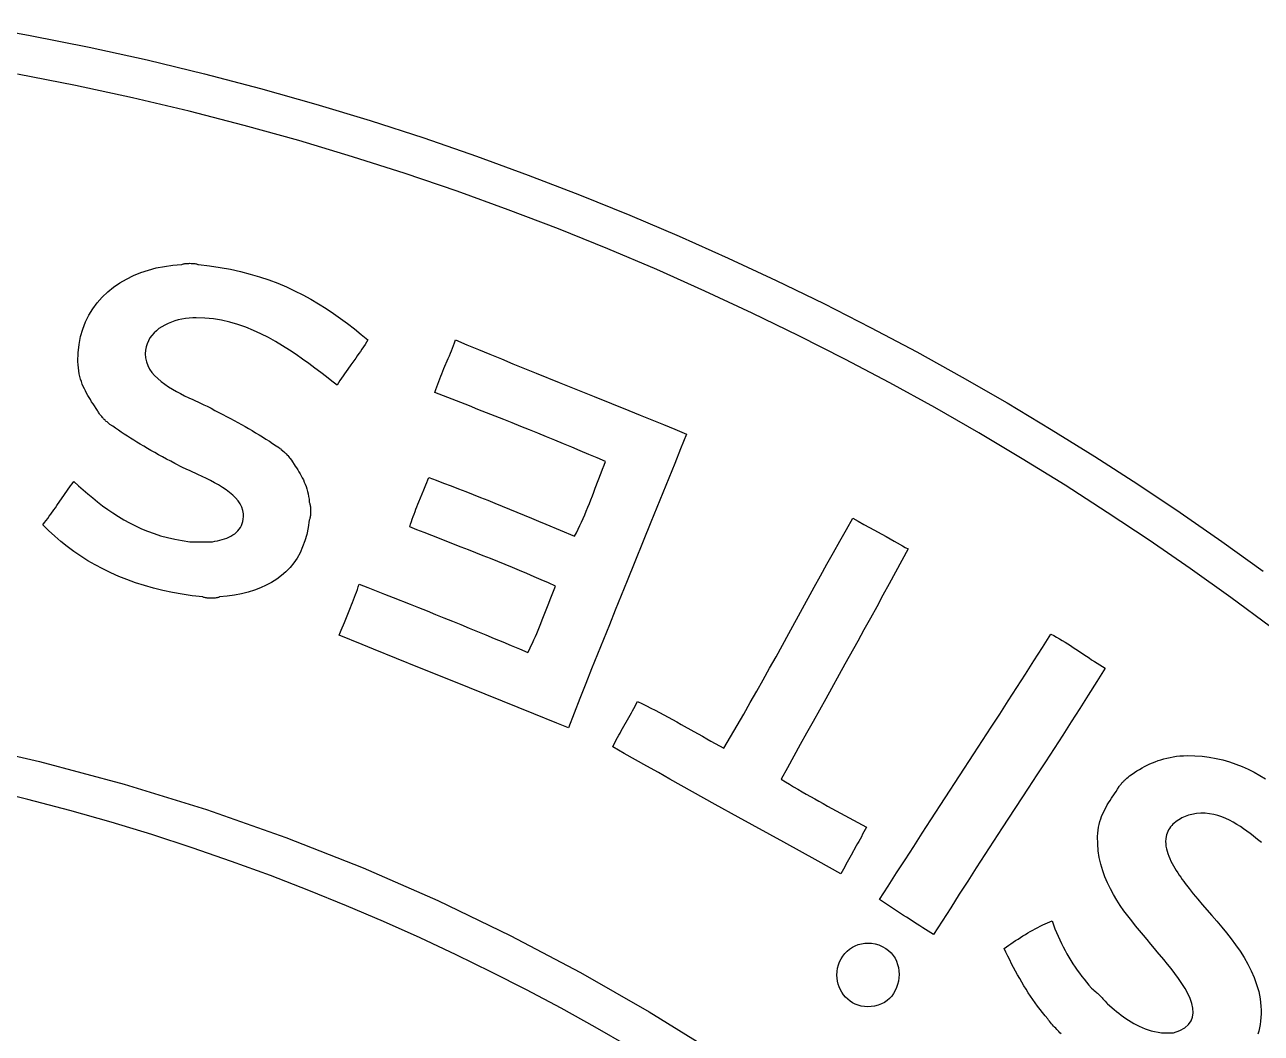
# Model space of a CAD drawing. Header units: metres. Extents: x -185 to 1201, y -340 to 309.
# Drawn here: x 886.82 to 897.29, y 84.13 to 92.67 of the extents above; entities that cross this region are included whole.
import ezdxf

# ---------------------------------------------------------------- set-up
doc = ezdxf.new("R2010")
doc.units = ezdxf.units.M

msp = doc.modelspace()

# ---------------------------------------------------------------- linework, layer by layer
for p, q in [((886.359, 92.6723), (886.867, 92.5816)), ((886.867, 92.5816), (887.366, 92.482)), ((887.366, 92.482), (887.858, 92.3738)), ((887.858, 92.3738), (888.341, 92.2573)), ((887.25, 92.1581), (886.758, 92.2544)), ((888.341, 92.2573), (888.817, 92.1327)), ((887.734, 92.0533), (887.25, 92.1581)), ((888.817, 92.1327), (889.284, 92.0004)), ((888.211, 91.9404), (887.734, 92.0533)), ((888.679, 91.8196), (888.211, 91.9404)), ((889.284, 92.0004), (889.745, 91.8606)), ((889.14, 91.6912), (888.679, 91.8196)), ((889.745, 91.8606), (890.198, 91.7137)), ((889.594, 91.5554), (889.14, 91.6912)), ((890.198, 91.7137), (890.644, 91.5599)), ((890.04, 91.4124), (889.594, 91.5554)), ((890.644, 91.5599), (891.083, 91.3994)), ((890.48, 91.2625), (890.04, 91.4124)), ((891.083, 91.3994), (891.515, 91.2327)), ((890.912, 91.106), (890.48, 91.2625)), ((891.515, 91.2327), (891.941, 91.0599)), ((891.338, 90.9431), (890.912, 91.106)), ((891.941, 91.0599), (892.361, 90.8814)), ((891.757, 90.7739), (891.338, 90.9431)), ((892.361, 90.8814), (892.774, 90.6974)), ((892.17, 90.5989), (891.757, 90.7739)), ((888.074, 90.6362), (888.147, 90.6417)), ((888.147, 90.6417), (888.151, 90.6438)), ((888.151, 90.6438), (888.157, 90.6456)), ((888.157, 90.6456), (888.163, 90.6472)), ((888.163, 90.6472), (888.17, 90.6486)), ((888.17, 90.6486), (888.177, 90.6498)), ((888.177, 90.6498), (888.185, 90.6508)), ((888.185, 90.6508), (888.193, 90.6515)), ((888.193, 90.6515), (888.202, 90.652)), ((888.202, 90.652), (888.21, 90.6524)), ((888.21, 90.6524), (888.219, 90.6525)), ((888.219, 90.6525), (888.228, 90.6524)), ((888.228, 90.6524), (888.237, 90.652)), ((888.237, 90.652), (888.245, 90.6515)), ((888.245, 90.6515), (888.253, 90.6508)), ((888.253, 90.6508), (888.261, 90.6498)), ((888.261, 90.6498), (888.269, 90.6486)), ((888.269, 90.6486), (888.275, 90.6472)), ((888.275, 90.6472), (888.281, 90.6456)), ((888.281, 90.6456), (888.287, 90.6438)), ((888.287, 90.6438), (888.291, 90.6417)), ((888.291, 90.6417), (888.385, 90.6314)), ((892.774, 90.6974), (893.182, 90.5075)), ((887.682, 90.5196), (887.741, 90.5487)), ((887.741, 90.5487), (887.803, 90.574)), ((887.803, 90.574), (887.868, 90.5955)), ((887.868, 90.5955), (887.934, 90.613)), ((887.934, 90.613), (888.003, 90.6266)), ((888.003, 90.6266), (888.074, 90.6362)), ((888.385, 90.6314), (888.475, 90.6182)), ((888.475, 90.6182), (888.562, 90.6021)), ((888.562, 90.6021), (888.647, 90.5833)), ((888.647, 90.5833), (888.73, 90.5619)), ((888.73, 90.5619), (888.809, 90.538)), ((888.809, 90.538), (888.887, 90.5118)), ((892.577, 90.4182), (892.17, 90.5989)), ((887.523, 90.4102), (887.572, 90.4503)), ((887.572, 90.4503), (887.625, 90.4868)), ((887.625, 90.4868), (887.682, 90.5196)), ((888.887, 90.5118), (888.962, 90.4832)), ((888.962, 90.4832), (889.035, 90.4525)), ((889.035, 90.4525), (889.105, 90.4197)), ((893.182, 90.5075), (893.584, 90.3117)), ((887.435, 90.3193), (887.477, 90.3665)), ((887.477, 90.3665), (887.523, 90.4102)), ((889.105, 90.4197), (889.174, 90.385)), ((889.174, 90.385), (889.242, 90.3485)), ((889.242, 90.3485), (889.307, 90.3102)), ((892.977, 90.2319), (892.577, 90.4182)), ((887.364, 90.2146), (887.397, 90.2686)), ((887.397, 90.2686), (887.435, 90.3193)), ((889.307, 90.3102), (889.371, 90.2704)), ((889.371, 90.2704), (889.433, 90.229)), ((889.433, 90.229), (889.494, 90.1862)), ((893.372, 90.04), (892.977, 90.2319)), ((893.584, 90.3117), (893.98, 90.1101)), ((887.312, 90.0964), (887.336, 90.1571)), ((887.336, 90.1571), (887.364, 90.2146)), ((888.007, 90.1304), (887.981, 90.116)), ((888.034, 90.1433), (888.007, 90.1304)), ((888.062, 90.1547), (888.034, 90.1433)), ((888.091, 90.1645), (888.062, 90.1547)), ((888.12, 90.1729), (888.091, 90.1645)), ((888.15, 90.1796), (888.12, 90.1729)), ((888.181, 90.1849), (888.15, 90.1796)), ((888.212, 90.1887), (888.181, 90.1849)), ((888.243, 90.1909), (888.212, 90.1887)), ((888.273, 90.1917), (888.243, 90.1909)), ((888.345, 90.1895), (888.273, 90.1917)), ((888.417, 90.1824), (888.345, 90.1895)), ((888.487, 90.1707), (888.417, 90.1824)), ((888.556, 90.1547), (888.487, 90.1707)), ((888.624, 90.1348), (888.556, 90.1547)), ((888.691, 90.1115), (888.624, 90.1348)), ((889.494, 90.1862), (889.553, 90.1422)), ((889.553, 90.1422), (889.612, 90.097)), ((887.28, 89.9652), (887.293, 90.0324)), ((887.293, 90.0324), (887.312, 90.0964)), ((887.88, 90.0206), (887.867, 89.9968)), ((887.896, 90.0427), (887.88, 90.0206)), ((887.915, 90.0634), (887.896, 90.0427)), ((887.935, 90.0824), (887.915, 90.0634)), ((887.957, 90.1), (887.935, 90.0824)), ((887.981, 90.116), (887.957, 90.1)), ((888.756, 90.085), (888.691, 90.1115)), ((888.82, 90.0557), (888.756, 90.085)), ((888.883, 90.024), (888.82, 90.0557)), ((888.944, 89.9903), (888.883, 90.024)), ((889.612, 90.097), (889.669, 90.0508)), ((889.669, 90.0508), (889.726, 90.0035)), ((893.761, 89.8425), (893.372, 90.04)), ((893.98, 90.1101), (894.371, 89.9028)), ((887.272, 89.8948), (887.28, 89.9652)), ((887.843, 89.9162), (887.841, 89.8861)), ((887.848, 89.9446), (887.843, 89.9162)), ((887.856, 89.9715), (887.848, 89.9446)), ((887.867, 89.9968), (887.856, 89.9715)), ((889.003, 89.9549), (888.944, 89.9903)), ((889.062, 89.9182), (889.003, 89.9549)), ((889.118, 89.8805), (889.062, 89.9182)), ((889.675, 89.9259), (889.662, 89.9069)), ((889.688, 89.9451), (889.675, 89.9259)), ((889.701, 89.9644), (889.688, 89.9451)), ((889.713, 89.9839), (889.701, 89.9644)), ((889.726, 90.0035), (889.713, 89.9839)), ((890.424, 89.8908), (890.433, 89.9128)), ((890.433, 89.9128), (890.441, 89.935)), ((890.441, 89.935), (890.45, 89.9575)), ((890.45, 89.9575), (890.458, 89.9804)), ((890.458, 89.9804), (890.466, 90.0035)), ((890.466, 90.0035), (890.563, 89.9631)), ((890.563, 89.9631), (890.661, 89.9228)), ((890.661, 89.9228), (890.758, 89.8827)), ((887.271, 89.8214), (887.272, 89.8948)), ((887.272, 89.7938), (887.271, 89.8214)), ((887.841, 89.8861), (887.843, 89.8514)), ((887.843, 89.8514), (887.85, 89.8183)), ((887.85, 89.8183), (887.862, 89.7869)), ((889.173, 89.8423), (889.118, 89.8805)), ((889.226, 89.8038), (889.173, 89.8423)), ((889.277, 89.7655), (889.226, 89.8038)), ((889.622, 89.8502), (889.582, 89.7939)), ((889.635, 89.869), (889.622, 89.8502)), ((889.649, 89.8879), (889.635, 89.869)), ((889.662, 89.9069), (889.649, 89.8879)), ((890.369, 89.7611), (890.406, 89.8473)), ((890.406, 89.8473), (890.415, 89.8689)), ((890.415, 89.8689), (890.424, 89.8908)), ((890.758, 89.8827), (890.856, 89.8426)), ((890.856, 89.8426), (890.953, 89.8027)), ((890.953, 89.8027), (891.051, 89.7629)), ((894.144, 89.6396), (893.761, 89.8425)), ((894.371, 89.9028), (894.756, 89.6898)), ((887.275, 89.7675), (887.272, 89.7938)), ((887.278, 89.7423), (887.275, 89.7675)), ((887.282, 89.7182), (887.278, 89.7423)), ((887.287, 89.695), (887.282, 89.7182)), ((887.862, 89.7869), (887.878, 89.7571)), ((887.878, 89.7571), (887.897, 89.7288)), ((887.897, 89.7288), (887.92, 89.702)), ((887.92, 89.702), (887.946, 89.6766)), ((889.327, 89.7278), (889.277, 89.7655)), ((889.374, 89.6909), (889.327, 89.7278)), ((889.515, 89.6992), (889.502, 89.6799)), ((889.528, 89.7183), (889.515, 89.6992)), ((889.541, 89.7373), (889.528, 89.7183)), ((889.555, 89.7562), (889.541, 89.7373)), ((889.582, 89.7939), (889.555, 89.7562)), ((890.342, 89.696), (890.351, 89.7178)), ((890.351, 89.7178), (890.36, 89.7395)), ((890.36, 89.7395), (890.369, 89.7611)), ((891.051, 89.7629), (891.149, 89.7232)), ((891.149, 89.7232), (891.345, 89.6439)), ((887.293, 89.6728), (887.287, 89.695)), ((887.3, 89.6513), (887.293, 89.6728)), ((887.308, 89.6306), (887.3, 89.6513)), ((887.316, 89.6105), (887.308, 89.6306)), ((887.325, 89.5909), (887.316, 89.6105)), ((887.946, 89.6766), (887.974, 89.6525)), ((887.974, 89.6525), (888.005, 89.6296)), ((888.005, 89.6296), (888.037, 89.608)), ((888.037, 89.608), (888.07, 89.5874)), ((889.42, 89.6552), (889.374, 89.6909)), ((889.464, 89.6212), (889.42, 89.6552)), ((889.476, 89.641), (889.464, 89.6212)), ((889.489, 89.6606), (889.476, 89.641)), ((889.502, 89.6799), (889.489, 89.6606)), ((890.301, 89.5831), (890.309, 89.6063)), ((890.309, 89.6063), (890.317, 89.6292)), ((890.317, 89.6292), (890.325, 89.6517)), ((890.325, 89.6517), (890.334, 89.674)), ((890.334, 89.674), (890.342, 89.696)), ((891.345, 89.6439), (891.639, 89.5252)), ((894.523, 89.4311), (894.144, 89.6396)), ((894.756, 89.6898), (895.135, 89.4713)), ((887.334, 89.5718), (887.325, 89.5909)), ((887.344, 89.5531), (887.334, 89.5718)), ((887.354, 89.5347), (887.344, 89.5531)), ((887.365, 89.5165), (887.354, 89.5347)), ((887.376, 89.4984), (887.365, 89.5165)), ((887.387, 89.4803), (887.376, 89.4984)), ((888.07, 89.5874), (888.104, 89.568)), ((888.104, 89.568), (888.139, 89.5495)), ((888.139, 89.5495), (888.174, 89.5319)), ((888.174, 89.5319), (888.209, 89.5152)), ((888.209, 89.5152), (888.243, 89.4993)), ((888.243, 89.4993), (888.307, 89.4695)), ((890.293, 89.5595), (890.301, 89.5831)), ((890.439, 89.5024), (890.293, 89.5595)), ((890.584, 89.4451), (890.439, 89.5024)), ((891.639, 89.5252), (891.933, 89.4064)), ((887.399, 89.4622), (887.387, 89.4803)), ((887.436, 89.4067), (887.399, 89.4622)), ((887.44, 89.3998), (887.436, 89.4067)), ((887.444, 89.393), (887.44, 89.3998)), ((887.448, 89.3863), (887.444, 89.393)), ((887.453, 89.3797), (887.448, 89.3863)), ((888.307, 89.4695), (888.337, 89.4556)), ((888.337, 89.4556), (888.364, 89.4421)), ((888.364, 89.4421), (888.398, 89.425)), ((888.398, 89.425), (888.431, 89.4079)), ((888.431, 89.4079), (888.464, 89.3909)), ((888.464, 89.3909), (888.497, 89.3739)), ((890.657, 89.4164), (890.584, 89.4451)), ((890.729, 89.3876), (890.657, 89.4164)), ((890.802, 89.3588), (890.729, 89.3876)), ((891.933, 89.4064), (892.031, 89.3668)), ((894.896, 89.2173), (894.523, 89.4311)), ((895.135, 89.4713), (895.509, 89.2472)), ((887.457, 89.3733), (887.453, 89.3797)), ((887.462, 89.3669), (887.457, 89.3733)), ((887.467, 89.3607), (887.462, 89.3669)), ((887.472, 89.3546), (887.467, 89.3607)), ((887.478, 89.3486), (887.472, 89.3546)), ((887.483, 89.3427), (887.478, 89.3486)), ((887.488, 89.3369), (887.483, 89.3427)), ((887.494, 89.3312), (887.488, 89.3369)), ((887.5, 89.3256), (887.494, 89.3312)), ((887.505, 89.3201), (887.5, 89.3256)), ((887.511, 89.3148), (887.505, 89.3201)), ((887.517, 89.3095), (887.511, 89.3148)), ((887.523, 89.3043), (887.517, 89.3095)), ((887.529, 89.2992), (887.523, 89.3043)), ((887.535, 89.2942), (887.529, 89.2992)), ((887.542, 89.2893), (887.535, 89.2942)), ((887.565, 89.273), (887.542, 89.2893)), ((888.497, 89.3739), (888.529, 89.3569)), ((888.529, 89.3569), (888.561, 89.3399)), ((888.561, 89.3399), (888.592, 89.3228)), ((888.592, 89.3228), (888.623, 89.3057)), ((888.623, 89.3057), (888.654, 89.2885)), ((888.654, 89.2885), (888.685, 89.2713)), ((890.875, 89.33), (890.802, 89.3588)), ((890.947, 89.301), (890.875, 89.33)), ((891.019, 89.2719), (890.947, 89.301)), ((892.031, 89.3668), (892.129, 89.327)), ((892.129, 89.327), (892.226, 89.2872)), ((892.226, 89.2872), (892.324, 89.2473)), ((887.588, 89.2566), (887.565, 89.273)), ((887.613, 89.2401), (887.588, 89.2566)), ((887.637, 89.2234), (887.613, 89.2401)), ((887.663, 89.2067), (887.637, 89.2234)), ((887.689, 89.1898), (887.663, 89.2067)), ((887.715, 89.1729), (887.689, 89.1898)), ((888.685, 89.2713), (888.715, 89.2539)), ((888.715, 89.2539), (888.745, 89.2364)), ((888.745, 89.2364), (888.774, 89.2187)), ((888.774, 89.2187), (888.804, 89.2009)), ((888.804, 89.2009), (888.833, 89.1828)), ((888.833, 89.1828), (888.862, 89.1646)), ((891.092, 89.2428), (891.019, 89.2719)), ((891.164, 89.2135), (891.092, 89.2428)), ((891.236, 89.1842), (891.164, 89.2135)), ((891.308, 89.1547), (891.236, 89.1842)), ((892.324, 89.2473), (892.421, 89.2073)), ((892.421, 89.2073), (892.372, 89.0829)), ((895.264, 88.9981), (894.896, 89.2173)), ((895.509, 89.2472), (895.878, 89.0178)), ((887.743, 89.1558), (887.715, 89.1729)), ((887.77, 89.1385), (887.743, 89.1558)), ((887.799, 89.1211), (887.77, 89.1385)), ((887.828, 89.1036), (887.799, 89.1211)), ((887.859, 89.086), (887.828, 89.1036)), ((887.889, 89.0682), (887.859, 89.086)), ((888.862, 89.1646), (888.891, 89.1461)), ((888.891, 89.1461), (888.919, 89.1274)), ((888.919, 89.1274), (888.948, 89.1084)), ((888.948, 89.1084), (888.976, 89.0892)), ((888.976, 89.0892), (888.981, 89.0852)), ((888.981, 89.0852), (888.987, 89.0811)), ((888.987, 89.0811), (888.992, 89.0771)), ((888.992, 89.0771), (889.002, 89.0688)), ((891.38, 89.1251), (891.308, 89.1547)), ((891.451, 89.0953), (891.38, 89.1251)), ((891.523, 89.0654), (891.451, 89.0953)), ((892.372, 89.0829), (892.322, 88.9587)), ((887.921, 89.0502), (887.889, 89.0682)), ((887.954, 89.0322), (887.921, 89.0502)), ((887.987, 89.0139), (887.954, 89.0322)), ((888.021, 88.9955), (887.987, 89.0139)), ((888.056, 88.977), (888.021, 88.9955)), ((888.092, 88.9583), (888.056, 88.977)), ((889.002, 89.0688), (889.006, 89.0646)), ((889.006, 89.0646), (889.016, 89.0561)), ((889.016, 89.0561), (889.02, 89.0518)), ((889.02, 89.0518), (889.025, 89.0474)), ((889.025, 89.0474), (889.034, 89.0385)), ((889.034, 89.0385), (889.043, 89.0294)), ((889.043, 89.0294), (889.047, 89.0248)), ((889.047, 89.0248), (889.055, 89.0154)), ((889.055, 89.0154), (889.063, 89.0059)), ((889.063, 89.0059), (889.067, 89.0011)), ((889.067, 89.0011), (889.078, 88.9849)), ((889.078, 88.9849), (889.11, 88.9368)), ((891.594, 89.0354), (891.523, 89.0654)), ((891.665, 89.0051), (891.594, 89.0354)), ((891.737, 88.9747), (891.665, 89.0051)), ((891.724, 88.9425), (891.737, 88.9747)), ((895.627, 88.7737), (895.264, 88.9981)), ((895.878, 89.0178), (896.242, 88.783)), ((888.157, 88.9251), (888.092, 88.9583)), ((888.188, 88.9106), (888.157, 88.9251)), ((888.22, 88.8956), (888.188, 88.9106)), ((888.287, 88.8644), (888.22, 88.8956)), ((888.322, 88.848), (888.287, 88.8644)), ((889.11, 88.9368), (889.121, 88.9207)), ((889.121, 88.9207), (889.131, 88.9045)), ((889.131, 88.9045), (889.141, 88.8881)), ((889.141, 88.8881), (889.151, 88.8714)), ((889.151, 88.8714), (889.161, 88.8544)), ((891.65, 88.7479), (891.699, 88.8777)), ((891.699, 88.8777), (891.711, 88.9102)), ((891.711, 88.9102), (891.724, 88.9425)), ((892.322, 88.9587), (892.272, 88.8344)), ((887.183, 88.7314), (887.209, 88.7682)), ((887.209, 88.7682), (887.222, 88.7864)), ((887.222, 88.7864), (887.235, 88.8047)), ((887.235, 88.8047), (887.275, 88.7695)), ((887.275, 88.7695), (887.315, 88.7346)), ((888.358, 88.8311), (888.322, 88.848)), ((888.393, 88.8134), (888.358, 88.8311)), ((888.428, 88.7951), (888.393, 88.8134)), ((888.461, 88.776), (888.428, 88.7951)), ((888.494, 88.756), (888.461, 88.776)), ((888.525, 88.7352), (888.494, 88.756)), ((889.161, 88.8544), (889.17, 88.8371)), ((889.17, 88.8371), (889.179, 88.8194)), ((889.179, 88.8194), (889.187, 88.8011)), ((889.187, 88.8011), (889.195, 88.7824)), ((889.195, 88.7824), (889.202, 88.763)), ((889.202, 88.763), (889.209, 88.743)), ((890.199, 88.7354), (890.216, 88.7766)), ((890.216, 88.7766), (890.224, 88.7974)), ((890.224, 88.7974), (890.232, 88.8183)), ((890.232, 88.8183), (890.24, 88.8393)), ((890.24, 88.8393), (890.303, 88.8158)), ((890.303, 88.8158), (890.366, 88.7921)), ((890.366, 88.7921), (890.429, 88.7682)), ((890.429, 88.7682), (890.491, 88.7442)), ((892.272, 88.8344), (892.221, 88.7103)), ((895.984, 88.5441), (895.627, 88.7737)), ((896.242, 88.783), (896.6, 88.5429)), ((887.093, 88.6023), (887.157, 88.6946)), ((887.157, 88.6946), (887.183, 88.7314)), ((887.315, 88.7346), (887.355, 88.7002)), ((887.355, 88.7002), (887.396, 88.6664)), ((887.396, 88.6664), (887.437, 88.6332)), ((888.554, 88.7135), (888.525, 88.7352)), ((888.581, 88.6908), (888.554, 88.7135)), ((888.605, 88.6671), (888.581, 88.6908)), ((888.626, 88.6422), (888.605, 88.6671)), ((889.209, 88.743), (889.214, 88.7222)), ((889.214, 88.7222), (889.219, 88.7007)), ((889.219, 88.7007), (889.223, 88.6783)), ((889.223, 88.6783), (889.227, 88.655)), ((889.227, 88.655), (889.229, 88.6308)), ((890.157, 88.6331), (890.199, 88.7354)), ((890.491, 88.7442), (890.553, 88.72)), ((890.553, 88.72), (890.616, 88.6956)), ((890.616, 88.6956), (890.678, 88.671)), ((890.678, 88.671), (890.739, 88.6463)), ((891.612, 88.651), (891.625, 88.6832)), ((891.625, 88.6832), (891.637, 88.7155)), ((891.637, 88.7155), (891.65, 88.7479)), ((892.221, 88.7103), (892.121, 88.462)), ((887.041, 88.5292), (887.067, 88.5656)), ((887.067, 88.5656), (887.08, 88.584)), ((887.08, 88.584), (887.093, 88.6023)), ((887.437, 88.6332), (887.48, 88.6008)), ((887.48, 88.6008), (887.523, 88.5694)), ((887.523, 88.5694), (887.567, 88.539)), ((888.643, 88.6162), (888.626, 88.6422)), ((888.657, 88.589), (888.643, 88.6162)), ((888.666, 88.5605), (888.657, 88.589)), ((888.671, 88.5307), (888.666, 88.5605)), ((889.229, 88.6308), (889.231, 88.6259)), ((889.231, 88.6259), (889.233, 88.6202)), ((889.233, 88.6202), (889.234, 88.6137)), ((889.234, 88.6137), (889.236, 88.6065)), ((889.236, 88.6065), (889.237, 88.5987)), ((889.237, 88.5987), (889.238, 88.5904)), ((889.238, 88.5904), (889.239, 88.5818)), ((889.239, 88.5818), (889.239, 88.5728)), ((889.239, 88.5728), (889.24, 88.5637)), ((889.24, 88.5637), (889.24, 88.5544)), ((889.24, 88.5544), (889.24, 88.5452)), ((890.116, 88.5296), (890.124, 88.5505)), ((890.124, 88.5505), (890.132, 88.5713)), ((890.132, 88.5713), (890.14, 88.592)), ((890.14, 88.592), (890.149, 88.6126)), ((890.149, 88.6126), (890.157, 88.6331)), ((890.739, 88.6463), (890.801, 88.6215)), ((890.801, 88.6215), (890.863, 88.5966)), ((890.863, 88.5966), (890.924, 88.5715)), ((890.924, 88.5715), (890.986, 88.5464)), ((891.561, 88.5242), (891.574, 88.5556)), ((891.574, 88.5556), (891.587, 88.5872)), ((891.587, 88.5872), (891.6, 88.619)), ((891.6, 88.619), (891.612, 88.651)), ((886.974, 88.4397), (886.988, 88.4573)), ((886.988, 88.4573), (887.001, 88.4751)), ((887.001, 88.4751), (887.015, 88.4931)), ((887.015, 88.4931), (887.028, 88.5111)), ((887.028, 88.5111), (887.041, 88.5292)), ((887.567, 88.539), (887.613, 88.5097)), ((887.613, 88.5097), (887.659, 88.4817)), ((887.659, 88.4817), (887.707, 88.4551)), ((887.707, 88.4551), (887.757, 88.4299)), ((888.655, 88.4324), (888.661, 88.4496)), ((888.661, 88.4496), (888.667, 88.4679)), ((888.667, 88.4679), (888.67, 88.4876)), ((888.67, 88.4876), (888.671, 88.5085)), ((888.671, 88.5085), (888.671, 88.5307)), ((889.229, 88.478), (889.22, 88.4162)), ((889.231, 88.4829), (889.229, 88.478)), ((889.233, 88.4887), (889.231, 88.4829)), ((889.234, 88.4952), (889.233, 88.4887)), ((889.236, 88.5024), (889.234, 88.4952)), ((889.237, 88.5102), (889.236, 88.5024)), ((889.238, 88.5184), (889.237, 88.5102)), ((889.239, 88.5271), (889.238, 88.5184)), ((889.24, 88.5452), (889.239, 88.536)), ((889.239, 88.536), (889.239, 88.5271)), ((890.079, 88.4224), (890.086, 88.4442)), ((890.086, 88.4442), (890.093, 88.4659)), ((890.093, 88.4659), (890.101, 88.4873)), ((890.101, 88.4873), (890.108, 88.5085)), ((890.108, 88.5085), (890.116, 88.5296)), ((890.986, 88.5464), (891.047, 88.5211)), ((891.047, 88.5211), (891.109, 88.4957)), ((891.109, 88.4957), (891.17, 88.4704)), ((891.17, 88.4704), (891.231, 88.4449)), ((891.231, 88.4449), (891.353, 88.3938)), ((891.519, 88.4318), (891.533, 88.4623)), ((891.533, 88.4623), (891.547, 88.4931)), ((891.547, 88.4931), (891.561, 88.5242)), ((892.121, 88.462), (891.92, 87.9656)), ((893.775, 88.3982), (893.83, 88.4954)), ((893.83, 88.4954), (893.876, 88.469)), ((893.876, 88.469), (893.923, 88.4428)), ((893.923, 88.4428), (893.97, 88.4167)), ((896.337, 88.3093), (895.984, 88.5441)), ((896.6, 88.5429), (896.953, 88.2977)), ((887.023, 88.3907), (886.974, 88.4397)), ((887.074, 88.3436), (887.023, 88.3907)), ((887.126, 88.2982), (887.074, 88.3436)), ((887.757, 88.4299), (887.808, 88.4063)), ((887.808, 88.4063), (887.86, 88.3845)), ((887.86, 88.3845), (887.915, 88.3645)), ((887.915, 88.3645), (887.971, 88.3464)), ((887.971, 88.3464), (888.029, 88.3304)), ((888.549, 88.3346), (888.566, 88.3433)), ((888.566, 88.3433), (888.582, 88.353)), ((888.582, 88.353), (888.598, 88.3636)), ((888.598, 88.3636), (888.612, 88.3753)), ((888.612, 88.3753), (888.625, 88.3879)), ((888.625, 88.3879), (888.636, 88.4016)), ((888.636, 88.4016), (888.646, 88.4165)), ((888.646, 88.4165), (888.655, 88.4324)), ((889.208, 88.3579), (889.192, 88.303)), ((889.22, 88.4162), (889.208, 88.3579)), ((890.14, 88.3977), (890.079, 88.4224)), ((890.202, 88.3731), (890.14, 88.3977)), ((890.265, 88.3487), (890.202, 88.3731)), ((890.514, 88.2511), (890.265, 88.3487)), ((891.353, 88.3938), (891.475, 88.3426)), ((891.475, 88.3426), (891.49, 88.3719)), ((891.49, 88.3719), (891.505, 88.4017)), ((891.505, 88.4017), (891.519, 88.4318)), ((893.72, 88.3009), (893.775, 88.3982)), ((893.97, 88.4167), (894.111, 88.3388)), ((894.111, 88.3388), (894.181, 88.2998)), ((887.181, 88.2546), (887.126, 88.2982)), ((887.237, 88.2128), (887.181, 88.2546)), ((888.029, 88.3304), (888.09, 88.3166)), ((888.09, 88.3166), (888.152, 88.3051)), ((888.152, 88.3051), (888.217, 88.2959)), ((888.217, 88.2959), (888.409, 88.2959)), ((888.409, 88.2959), (888.43, 88.2993)), ((888.43, 88.2993), (888.451, 88.3033)), ((888.451, 88.3033), (888.472, 88.308)), ((888.472, 88.308), (888.492, 88.3135)), ((888.492, 88.3135), (888.512, 88.3197)), ((888.512, 88.3197), (888.531, 88.3267)), ((888.531, 88.3267), (888.549, 88.3346)), ((889.173, 88.2514), (889.151, 88.2031)), ((889.192, 88.303), (889.173, 88.2514)), ((890.576, 88.2266), (890.514, 88.2511)), ((893.665, 88.2034), (893.72, 88.3009)), ((894.181, 88.2998), (894.205, 88.2867)), ((894.205, 88.2867), (894.251, 88.2605)), ((894.297, 88.2342), (894.244, 88.136)), ((894.251, 88.2605), (894.274, 88.2474)), ((894.274, 88.2474), (894.297, 88.2342)), ((896.685, 88.0694), (896.337, 88.3093)), ((896.953, 88.2977), (897.302, 88.0474)), ((887.295, 88.1729), (887.237, 88.2128)), ((887.356, 88.135), (887.295, 88.1729)), ((887.418, 88.0989), (887.356, 88.135)), ((889.126, 88.158), (889.097, 88.1161)), ((889.151, 88.2031), (889.126, 88.158)), ((890.638, 88.2021), (890.576, 88.2266)), ((890.7, 88.1775), (890.638, 88.2021)), ((890.762, 88.1527), (890.7, 88.1775)), ((890.824, 88.1278), (890.762, 88.1527)), ((893.611, 88.1057), (893.665, 88.2034)), ((894.244, 88.136), (894.191, 88.038)), ((887.482, 88.0649), (887.418, 88.0989)), ((887.548, 88.0328), (887.482, 88.0649)), ((887.616, 88.0027), (887.548, 88.0328)), ((889.031, 88.0414), (888.994, 88.0085)), ((889.066, 88.0772), (889.031, 88.0414)), ((889.097, 88.1161), (889.066, 88.0772)), ((890.886, 88.1027), (890.824, 88.1278)), ((890.948, 88.0774), (890.886, 88.1027)), ((891.009, 88.0518), (890.948, 88.0774)), ((891.071, 88.026), (891.009, 88.0518)), ((891.132, 87.9999), (891.071, 88.026)), ((893.557, 88.0078), (893.611, 88.1057)), ((894.191, 88.038), (894.138, 87.9401)), ((897.028, 87.8245), (896.685, 88.0694)), ((887.686, 87.9747), (887.616, 88.0027)), ((887.759, 87.9488), (887.686, 87.9747)), ((887.833, 87.925), (887.759, 87.9488)), ((887.91, 87.9034), (887.833, 87.925)), ((888.864, 87.927), (888.816, 87.9053)), ((888.91, 87.9514), (888.864, 87.927)), ((888.953, 87.9785), (888.91, 87.9514)), ((888.994, 88.0085), (888.953, 87.9785)), ((889.644, 87.9145), (889.652, 87.9369)), ((889.652, 87.9369), (889.724, 87.9087)), ((891.192, 87.9735), (891.132, 87.9999)), ((891.253, 87.9467), (891.192, 87.9735)), ((891.313, 87.9196), (891.253, 87.9467)), ((891.301, 87.8913), (891.313, 87.9196)), ((891.92, 87.9656), (891.869, 87.8414)), ((893.503, 87.9099), (893.557, 88.0078)), ((894.138, 87.9401), (894.085, 87.8424)), ((887.989, 87.8839), (887.91, 87.9034)), ((888.07, 87.8667), (887.989, 87.8839)), ((888.153, 87.8517), (888.07, 87.8667)), ((888.239, 87.839), (888.153, 87.8517)), ((888.327, 87.8286), (888.239, 87.839)), ((888.331, 87.8264), (888.327, 87.8286)), ((888.337, 87.8245), (888.331, 87.8264)), ((888.343, 87.8228), (888.337, 87.8245)), ((888.35, 87.8213), (888.343, 87.8228)), ((888.358, 87.8201), (888.35, 87.8213)), ((888.366, 87.8191), (888.358, 87.8201)), ((888.374, 87.8183), (888.366, 87.8191)), ((888.382, 87.8177), (888.374, 87.8183)), ((888.391, 87.8174), (888.382, 87.8177)), ((888.4, 87.8173), (888.391, 87.8174)), ((888.408, 87.8174), (888.4, 87.8173)), ((888.417, 87.8177), (888.408, 87.8174)), ((888.425, 87.8183), (888.417, 87.8177)), ((888.433, 87.8191), (888.425, 87.8183)), ((888.441, 87.8201), (888.433, 87.8191)), ((888.448, 87.8213), (888.441, 87.8201)), ((888.455, 87.8228), (888.448, 87.8213)), ((888.461, 87.8245), (888.455, 87.8228)), ((888.466, 87.8264), (888.461, 87.8245)), ((888.47, 87.8286), (888.466, 87.8264)), ((888.534, 87.8353), (888.47, 87.8286)), ((888.595, 87.8444), (888.534, 87.8353)), ((888.654, 87.8559), (888.595, 87.8444)), ((888.711, 87.8699), (888.654, 87.8559)), ((888.764, 87.8863), (888.711, 87.8699)), ((888.816, 87.9053), (888.764, 87.8863)), ((889.603, 87.8042), (889.611, 87.826)), ((889.611, 87.826), (889.62, 87.848)), ((889.62, 87.848), (889.628, 87.8701)), ((889.628, 87.8701), (889.636, 87.8922)), ((889.636, 87.8922), (889.644, 87.9145)), ((889.724, 87.9087), (889.867, 87.8521)), ((889.867, 87.8521), (889.939, 87.8236)), ((889.939, 87.8236), (890.082, 87.7666)), ((891.267, 87.8056), (891.278, 87.8343)), ((891.278, 87.8343), (891.29, 87.8628)), ((891.29, 87.8628), (891.301, 87.8913)), ((891.869, 87.8414), (891.819, 87.7172)), ((893.288, 87.518), (893.503, 87.9099)), ((894.085, 87.8424), (894.032, 87.7448)), ((897.366, 87.5746), (897.028, 87.8245)), ((889.561, 87.6961), (889.578, 87.7391)), ((889.578, 87.7391), (889.586, 87.7607)), ((889.586, 87.7607), (889.595, 87.7824)), ((889.595, 87.7824), (889.603, 87.8042)), ((890.082, 87.7666), (890.154, 87.738)), ((890.154, 87.738), (890.226, 87.7094)), ((890.226, 87.7094), (890.297, 87.6806)), ((891.223, 87.6906), (891.256, 87.7769)), ((891.256, 87.7769), (891.267, 87.8056)), ((891.819, 87.7172), (891.769, 87.5929)), ((894.032, 87.7448), (893.978, 87.6474)), ((889.499, 87.5472), (889.526, 87.6107)), ((889.526, 87.6107), (889.543, 87.6533)), ((889.543, 87.6533), (889.561, 87.6961)), ((890.297, 87.6806), (890.368, 87.6518)), ((890.368, 87.6518), (890.44, 87.6229)), ((890.44, 87.6229), (890.511, 87.5939)), ((891.179, 87.5764), (891.19, 87.6048)), ((891.19, 87.6048), (891.201, 87.6332)), ((891.201, 87.6332), (891.212, 87.6619)), ((891.212, 87.6619), (891.223, 87.6906)), ((893.978, 87.6474), (893.924, 87.5501)), ((889.482, 87.5049), (889.499, 87.5472)), ((889.676, 87.4257), (889.482, 87.5049)), ((890.511, 87.5939), (890.582, 87.5648)), ((890.582, 87.5648), (890.653, 87.5356)), ((890.653, 87.5356), (890.724, 87.5063)), ((890.724, 87.5063), (890.795, 87.4769)), ((891.143, 87.4925), (891.155, 87.5202)), ((891.155, 87.5202), (891.167, 87.5482)), ((891.167, 87.5482), (891.179, 87.5764)), ((891.769, 87.5929), (891.719, 87.4686)), ((893.234, 87.4202), (893.288, 87.518)), ((893.924, 87.5501), (893.871, 87.4528)), ((895.434, 87.4007), (895.506, 87.514)), ((895.506, 87.514), (895.53, 87.5009)), ((895.53, 87.5009), (895.555, 87.4875)), ((889.773, 87.3862), (889.676, 87.4257)), ((890.795, 87.4769), (890.866, 87.4474)), ((890.866, 87.4474), (890.937, 87.4178)), ((890.937, 87.4178), (891.007, 87.388)), ((891.092, 87.3843), (891.105, 87.4109)), ((891.105, 87.4109), (891.118, 87.4378)), ((891.118, 87.4378), (891.131, 87.465)), ((891.131, 87.465), (891.143, 87.4925)), ((891.719, 87.4686), (891.669, 87.3441)), ((893.18, 87.3224), (893.234, 87.4202)), ((893.871, 87.4528), (893.763, 87.2585)), ((895.362, 87.2877), (895.434, 87.4007)), ((895.555, 87.4875), (895.579, 87.4738)), ((895.579, 87.4738), (895.602, 87.4598)), ((895.602, 87.4598), (895.626, 87.4456)), ((895.626, 87.4456), (895.649, 87.4311)), ((895.649, 87.4311), (895.672, 87.4164)), ((895.672, 87.4164), (895.694, 87.4017)), ((895.694, 87.4017), (895.717, 87.3868)), ((889.967, 87.3074), (889.773, 87.3862)), ((890.161, 87.2288), (889.967, 87.3074)), ((891.007, 87.388), (891.078, 87.3582)), ((891.078, 87.3582), (891.092, 87.3843)), ((891.669, 87.3441), (891.619, 87.2195)), ((893.125, 87.2249), (893.18, 87.3224)), ((895.717, 87.3868), (895.739, 87.3718)), ((895.739, 87.3718), (895.784, 87.3418)), ((895.784, 87.3418), (895.829, 87.3119)), ((895.829, 87.3119), (895.851, 87.2971)), ((895.851, 87.2971), (895.874, 87.2824)), ((890.452, 87.1113), (890.161, 87.2288)), ((891.619, 87.2195), (891.57, 87.0949)), ((893.071, 87.1275), (893.125, 87.2249)), ((893.763, 87.2585), (893.601, 86.9671)), ((895.29, 87.1748), (895.362, 87.2877)), ((895.874, 87.2824), (895.897, 87.2679)), ((895.967, 87.2257), (895.895, 87.1117)), ((895.897, 87.2679), (895.92, 87.2536)), ((895.92, 87.2536), (895.943, 87.2395)), ((895.943, 87.2395), (895.967, 87.2257)), ((891.131, 86.8376), (890.452, 87.1113)), ((891.57, 87.0949), (891.52, 86.97)), ((893.017, 87.0303), (893.071, 87.1275)), ((895.218, 87.0621), (895.29, 87.1748)), ((895.895, 87.1117), (895.823, 86.998)), ((892.962, 86.9334), (893.017, 87.0303)), ((895.146, 86.9496), (895.218, 87.0621)), ((895.823, 86.998), (895.751, 86.8846)), ((891.52, 86.97), (891.471, 86.8451)), ((891.966, 86.8656), (891.977, 86.8848)), ((891.977, 86.8848), (891.987, 86.9042)), ((891.987, 86.9042), (891.997, 86.9238)), ((891.997, 86.9238), (892.007, 86.9435)), ((892.007, 86.9435), (892.045, 86.9253)), ((892.045, 86.9253), (892.083, 86.9067)), ((892.083, 86.9067), (892.12, 86.8878)), ((892.12, 86.8878), (892.157, 86.8687)), ((892.907, 86.8368), (892.962, 86.9334)), ((893.601, 86.9671), (893.493, 86.7726)), ((895.073, 86.8372), (895.146, 86.9496)), ((895.751, 86.8846), (895.679, 86.7716)), ((891.325, 86.7592), (891.131, 86.8376)), ((891.471, 86.8451), (891.422, 86.72)), ((891.881, 86.7142), (891.935, 86.8085)), ((891.935, 86.8085), (891.945, 86.8275)), ((891.945, 86.8275), (891.956, 86.8465)), ((891.956, 86.8465), (891.966, 86.8656)), ((892.157, 86.8687), (892.194, 86.8493)), ((892.194, 86.8493), (892.231, 86.8297)), ((892.231, 86.8297), (892.268, 86.8099)), ((892.268, 86.8099), (892.304, 86.79)), ((892.304, 86.79), (892.34, 86.7699)), ((892.34, 86.7699), (892.376, 86.7497)), ((892.851, 86.7405), (892.907, 86.8368)), ((893.493, 86.7726), (893.439, 86.6753)), ((895, 86.7249), (895.073, 86.8372)), ((895.679, 86.7716), (895.606, 86.6588)), ((891.422, 86.72), (891.325, 86.7592)), ((891.849, 86.6569), (891.86, 86.6761)), ((891.86, 86.6761), (891.87, 86.6952)), ((891.87, 86.6952), (891.881, 86.7142)), ((892.376, 86.7497), (892.484, 86.6889)), ((892.484, 86.6889), (892.556, 86.6484)), ((892.795, 86.6446), (892.851, 86.7405)), ((893.439, 86.6753), (893.385, 86.5779)), ((894.928, 86.6127), (895, 86.7249)), ((886.206, 86.6047), (886.946, 86.4352)), ((891.798, 86.5582), (891.808, 86.5784)), ((891.895, 86.5036), (891.798, 86.5582)), ((891.808, 86.5784), (891.818, 86.5983)), ((891.818, 86.5983), (891.828, 86.618)), ((891.828, 86.618), (891.839, 86.6375)), ((891.839, 86.6375), (891.849, 86.6569)), ((892.556, 86.6484), (892.593, 86.6283)), ((892.593, 86.6283), (892.629, 86.6083)), ((892.629, 86.6083), (892.665, 86.5884)), ((892.665, 86.5884), (892.702, 86.5687)), ((892.702, 86.5687), (892.739, 86.5491)), ((892.739, 86.5491), (892.795, 86.6446)), ((893.385, 86.5779), (893.331, 86.4804)), ((894.855, 86.5005), (894.928, 86.6127)), ((895.606, 86.6588), (895.533, 86.5462)), ((891.991, 86.4492), (891.895, 86.5036)), ((893.331, 86.4804), (893.278, 86.3828)), ((894.491, 85.9405), (894.855, 86.5005)), ((895.533, 86.5462), (895.46, 86.4338)), ((896.437, 86.4508), (896.462, 86.4582)), ((896.462, 86.4582), (896.488, 86.4647)), ((896.488, 86.4647), (896.515, 86.4704)), ((896.515, 86.4704), (896.542, 86.4753)), ((896.542, 86.4753), (896.57, 86.4792)), ((896.57, 86.4792), (896.599, 86.4822)), ((896.599, 86.4822), (896.63, 86.4842)), ((896.63, 86.4842), (896.661, 86.4852)), ((896.661, 86.4852), (896.724, 86.4842)), ((896.724, 86.4842), (896.786, 86.4799)), ((896.786, 86.4799), (896.846, 86.4723)), ((896.846, 86.4723), (896.905, 86.4617)), ((896.905, 86.4617), (896.962, 86.4483)), ((886.946, 86.4352), (887.663, 86.2426)), ((892.087, 86.395), (891.991, 86.4492)), ((892.184, 86.3409), (892.087, 86.395)), ((893.278, 86.3828), (893.224, 86.285)), ((895.46, 86.4338), (895.387, 86.3215)), ((896.215, 86.3419), (896.235, 86.3551)), ((896.235, 86.3551), (896.256, 86.3679)), ((896.256, 86.3679), (896.278, 86.3803)), ((896.278, 86.3803), (896.299, 86.3922)), ((896.299, 86.3922), (896.321, 86.4035)), ((896.321, 86.4035), (896.343, 86.4142)), ((896.343, 86.4142), (896.366, 86.4244)), ((896.366, 86.4244), (896.389, 86.4339)), ((896.389, 86.4339), (896.413, 86.4427)), ((896.413, 86.4427), (896.437, 86.4508)), ((896.962, 86.4483), (897.018, 86.4322)), ((897.018, 86.4322), (897.072, 86.4136)), ((897.072, 86.4136), (897.125, 86.3926)), ((897.125, 86.3926), (897.177, 86.3695)), ((897.177, 86.3695), (897.227, 86.3444)), ((892.28, 86.2869), (892.184, 86.3409)), ((892.377, 86.233), (892.28, 86.2869)), ((893.224, 86.285), (893.259, 86.2634)), ((893.259, 86.2634), (893.294, 86.2422)), ((895.387, 86.3215), (895.314, 86.2093)), ((896.1, 86.2438), (896.104, 86.2487)), ((896.104, 86.2487), (896.108, 86.2536)), ((896.108, 86.2536), (896.112, 86.2583)), ((896.112, 86.2583), (896.117, 86.263)), ((896.117, 86.263), (896.121, 86.2676)), ((896.121, 86.2676), (896.126, 86.2722)), ((896.126, 86.2722), (896.13, 86.2767)), ((896.13, 86.2767), (896.135, 86.2811)), ((896.135, 86.2811), (896.144, 86.2897)), ((896.144, 86.2897), (896.149, 86.294)), ((896.149, 86.294), (896.159, 86.3023)), ((896.159, 86.3023), (896.168, 86.3104)), ((896.168, 86.3104), (896.173, 86.3143)), ((896.173, 86.3143), (896.194, 86.3283)), ((896.194, 86.3283), (896.215, 86.3419)), ((897.227, 86.3444), (897.276, 86.3176)), ((897.276, 86.3176), (897.323, 86.289)), ((886.846, 86.1147), (886.484, 86.2026)), ((887.663, 86.2426), (888.358, 86.0278)), ((892.473, 86.1792), (892.377, 86.233)), ((892.57, 86.1256), (892.473, 86.1792)), ((893.294, 86.2422), (893.329, 86.2211)), ((893.329, 86.2211), (893.364, 86.2002)), ((893.364, 86.2002), (893.4, 86.1796)), ((893.4, 86.1796), (893.435, 86.1591)), ((893.435, 86.1591), (893.471, 86.1388)), ((895.314, 86.2093), (895.094, 85.873)), ((896.02, 86.1243), (896.045, 86.1625)), ((896.045, 86.1625), (896.058, 86.1822)), ((896.058, 86.1822), (896.071, 86.2024)), ((896.071, 86.2024), (896.084, 86.2233)), ((896.084, 86.2233), (896.088, 86.2285)), ((896.088, 86.2285), (896.092, 86.2337)), ((896.092, 86.2337), (896.096, 86.2388)), ((896.096, 86.2388), (896.1, 86.2438)), ((887.202, 86.0208), (886.846, 86.1147)), ((892.666, 86.072), (892.57, 86.1256)), ((892.86, 85.965), (892.666, 86.072)), ((893.471, 86.1388), (893.507, 86.1186)), ((893.507, 86.1186), (893.543, 86.0985)), ((893.543, 86.0985), (893.58, 86.0785)), ((893.58, 86.0785), (893.616, 86.0586)), ((893.616, 86.0586), (893.653, 86.0387)), ((893.653, 86.0387), (893.762, 85.9792)), ((895.962, 86.03), (895.973, 86.0492)), ((895.973, 86.0492), (895.984, 86.0681)), ((895.984, 86.0681), (895.995, 86.0868)), ((895.995, 86.0868), (896.007, 86.1055)), ((896.007, 86.1055), (896.02, 86.1243)), ((887.552, 85.9212), (887.202, 86.0208)), ((888.358, 86.0278), (889.031, 85.7914)), ((893.246, 85.7516), (892.86, 85.965)), ((893.762, 85.9792), (893.836, 85.9395)), ((893.836, 85.9395), (893.872, 85.9195)), ((894.418, 85.8285), (894.491, 85.9405)), ((895.921, 85.9265), (895.928, 85.9487)), ((895.928, 85.9487), (895.935, 85.9699)), ((895.935, 85.9699), (895.944, 85.9905)), ((895.944, 85.9905), (895.953, 86.0105)), ((895.953, 86.0105), (895.962, 86.03)), ((896.575, 85.9341), (896.563, 85.9247)), ((896.588, 85.9428), (896.575, 85.9341)), ((896.602, 85.9509), (896.588, 85.9428)), ((896.615, 85.9583), (896.602, 85.9509)), ((896.629, 85.9651), (896.615, 85.9583)), ((896.643, 85.9711), (896.629, 85.9651)), ((896.657, 85.9764), (896.643, 85.9711)), ((896.671, 85.9809), (896.657, 85.9764)), ((896.685, 85.9847), (896.671, 85.9809)), ((896.699, 85.9877), (896.685, 85.9847)), ((896.738, 85.9945), (896.699, 85.9877)), ((896.776, 85.9976), (896.738, 85.9945)), ((896.813, 85.9972), (896.776, 85.9976)), ((896.849, 85.9935), (896.813, 85.9972)), ((896.885, 85.987), (896.849, 85.9935)), ((896.92, 85.9779), (896.885, 85.987)), ((896.954, 85.9664), (896.92, 85.9779)), ((896.987, 85.9529), (896.954, 85.9664)), ((897.019, 85.9376), (896.987, 85.9529)), ((897.05, 85.9208), (897.019, 85.9376)), ((887.897, 85.816), (887.552, 85.9212)), ((893.872, 85.9195), (893.908, 85.8995)), ((893.908, 85.8995), (893.945, 85.8793)), ((893.924, 85.839), (893.913, 85.8189)), ((893.934, 85.8591), (893.924, 85.839)), ((893.945, 85.8793), (893.934, 85.8591)), ((894.345, 85.7164), (894.418, 85.8285)), ((895.094, 85.873), (895.021, 85.7608)), ((895.902, 85.7996), (895.904, 85.8275)), ((895.904, 85.8275), (895.906, 85.854)), ((895.906, 85.854), (895.91, 85.8793)), ((895.91, 85.8793), (895.915, 85.9034)), ((895.915, 85.9034), (895.921, 85.9265)), ((896.49, 85.8287), (896.485, 85.8143)), ((896.495, 85.8425), (896.49, 85.8287)), ((896.502, 85.8559), (896.495, 85.8425)), ((896.51, 85.8687), (896.502, 85.8559)), ((896.519, 85.8811), (896.51, 85.8687)), ((896.529, 85.8928), (896.519, 85.8811)), ((896.539, 85.9041), (896.529, 85.8928)), ((896.551, 85.9147), (896.539, 85.9041)), ((896.563, 85.9247), (896.551, 85.9147)), ((897.08, 85.9028), (897.05, 85.9208)), ((897.11, 85.884), (897.08, 85.9028)), ((897.138, 85.8645), (897.11, 85.884)), ((897.166, 85.8447), (897.138, 85.8645)), ((897.192, 85.8248), (897.166, 85.8447)), ((888.237, 85.7054), (887.897, 85.816)), ((889.031, 85.7914), (889.684, 85.5345)), ((893.536, 85.5917), (893.246, 85.7516)), ((893.87, 85.7398), (893.859, 85.7201)), ((893.881, 85.7594), (893.87, 85.7398)), ((893.892, 85.7792), (893.881, 85.7594)), ((893.903, 85.799), (893.892, 85.7792)), ((893.913, 85.8189), (893.903, 85.799)), ((895.021, 85.7608), (894.948, 85.6486)), ((895.903, 85.7384), (895.902, 85.7996)), ((895.907, 85.679), (895.903, 85.7384)), ((896.479, 85.7796), (896.477, 85.7594)), ((896.477, 85.7594), (896.478, 85.7389)), ((896.478, 85.7389), (896.48, 85.7182)), ((896.482, 85.7996), (896.479, 85.7796)), ((896.485, 85.8143), (896.482, 85.7996)), ((897.218, 85.8052), (897.192, 85.8248)), ((897.242, 85.7861), (897.218, 85.8052)), ((897.266, 85.7678), (897.242, 85.7861)), ((897.289, 85.7506), (897.266, 85.7678)), ((888.571, 85.5897), (888.237, 85.7054)), ((893.815, 85.642), (893.793, 85.603)), ((893.859, 85.7201), (893.815, 85.642)), ((894.273, 85.6043), (894.345, 85.7164)), ((894.948, 85.6486), (894.875, 85.5362)), ((895.916, 85.6213), (895.907, 85.679)), ((895.929, 85.5654), (895.916, 85.6213)), ((896.48, 85.7182), (896.484, 85.6974)), ((896.484, 85.6974), (896.49, 85.6764)), ((896.49, 85.6764), (896.496, 85.6555)), ((896.496, 85.6555), (896.504, 85.6345)), ((896.504, 85.6345), (896.513, 85.6136)), ((888.9, 85.4691), (888.571, 85.5897)), ((889.684, 85.5345), (890.317, 85.2578)), ((893.729, 85.485), (893.536, 85.5917)), ((893.75, 85.5246), (893.74, 85.5048)), ((893.761, 85.5442), (893.75, 85.5246)), ((893.771, 85.5638), (893.761, 85.5442)), ((893.782, 85.5834), (893.771, 85.5638)), ((893.793, 85.603), (893.782, 85.5834)), ((894.2, 85.4921), (894.273, 85.6043)), ((894.875, 85.5362), (894.803, 85.4236)), ((895.945, 85.511), (895.929, 85.5654)), ((896.513, 85.6136), (896.522, 85.5928)), ((896.522, 85.5928), (896.533, 85.5722)), ((896.533, 85.5722), (896.544, 85.5518)), ((896.544, 85.5518), (896.556, 85.5316)), ((896.556, 85.5316), (896.568, 85.5118)), ((896.568, 85.5118), (896.58, 85.4924)), ((889.224, 85.3438), (888.9, 85.4691)), ((893.74, 85.5048), (893.729, 85.485)), ((894.128, 85.3799), (894.2, 85.4921)), ((894.803, 85.4236), (894.73, 85.3109)), ((895.964, 85.4582), (895.945, 85.511)), ((895.986, 85.4069), (895.964, 85.4582)), ((896.01, 85.3571), (895.986, 85.4069)), ((896.58, 85.4924), (896.593, 85.4734)), ((896.593, 85.4734), (896.606, 85.455)), ((896.606, 85.455), (896.618, 85.437)), ((896.618, 85.437), (896.631, 85.4196)), ((896.631, 85.4196), (896.643, 85.403)), ((889.543, 85.214), (889.224, 85.3438)), ((894.056, 85.2675), (894.128, 85.3799)), ((894.73, 85.3109), (894.658, 85.1979)), ((896.036, 85.3087), (896.01, 85.3571)), ((896.065, 85.2616), (896.036, 85.3087)), ((896.643, 85.403), (896.676, 85.3594)), ((896.676, 85.3594), (896.711, 85.3152)), ((896.711, 85.3152), (896.749, 85.2703)), ((889.857, 85.0798), (889.543, 85.214)), ((890.317, 85.2578), (890.93, 84.9622)), ((894.192, 85.1774), (894.056, 85.2675)), ((894.658, 85.1979), (894.586, 85.0846)), ((896.094, 85.2159), (896.065, 85.2616)), ((896.125, 85.1714), (896.094, 85.2159)), ((896.749, 85.2703), (896.788, 85.2247)), ((896.788, 85.2247), (896.869, 85.1312)), ((894.26, 85.1322), (894.192, 85.1774)), ((894.283, 85.1172), (894.26, 85.1322)), ((894.306, 85.1023), (894.283, 85.1172)), ((894.352, 85.0725), (894.306, 85.1023)), ((896.157, 85.1281), (896.125, 85.1714)), ((896.19, 85.0859), (896.157, 85.1281)), ((896.869, 85.1312), (896.911, 85.0831)), ((890.167, 84.9416), (889.857, 85.0798)), ((894.375, 85.0577), (894.352, 85.0725)), ((894.398, 85.043), (894.375, 85.0577)), ((894.421, 85.0284), (894.398, 85.043)), ((894.444, 85.0139), (894.421, 85.0284)), ((894.468, 84.9994), (894.444, 85.0139)), ((894.491, 84.9851), (894.468, 84.9994)), ((894.586, 85.0846), (894.514, 84.971)), ((895.311, 84.9838), (895.332, 84.9961)), ((895.332, 84.9961), (895.353, 85.0081)), ((895.353, 85.0081), (895.374, 85.0197)), ((895.374, 85.0197), (895.395, 85.0308)), ((895.395, 85.0308), (895.416, 85.0414)), ((895.416, 85.0414), (895.437, 85.0515)), ((895.437, 85.0515), (895.457, 85.061)), ((895.457, 85.061), (895.477, 85.0698)), ((895.477, 85.0698), (895.497, 85.0779)), ((895.497, 85.0779), (895.517, 85.0853)), ((895.517, 85.0853), (895.529, 85.0525)), ((895.529, 85.0525), (895.541, 85.0202)), ((895.541, 85.0202), (895.554, 84.9883)), ((895.554, 84.9883), (895.567, 84.9569)), ((896.223, 85.0447), (896.19, 85.0859)), ((896.256, 85.0047), (896.223, 85.0447)), ((896.289, 84.9656), (896.256, 85.0047)), ((896.911, 85.0831), (896.952, 85.0343)), ((896.952, 85.0343), (896.992, 84.9845)), ((890.471, 84.7995), (890.167, 84.9416)), ((890.93, 84.9622), (891.526, 84.6484)), ((893.85, 84.8753), (893.876, 84.8854)), ((893.876, 84.8854), (893.903, 84.8928)), ((893.903, 84.8928), (893.931, 84.8973)), ((893.931, 84.8973), (893.96, 84.8987)), ((893.96, 84.8987), (893.989, 84.8968)), ((893.989, 84.8968), (894.019, 84.8915)), ((894.019, 84.8915), (894.049, 84.8827)), ((894.514, 84.971), (894.491, 84.9851)), ((895.149, 84.8794), (895.168, 84.8926)), ((895.168, 84.8926), (895.188, 84.9058)), ((895.188, 84.9058), (895.208, 84.9191)), ((895.208, 84.9191), (895.228, 84.9323)), ((895.228, 84.9323), (895.248, 84.9454)), ((895.248, 84.9454), (895.269, 84.9584)), ((895.269, 84.9584), (895.29, 84.9713)), ((895.29, 84.9713), (895.311, 84.9838)), ((895.567, 84.9569), (895.581, 84.926)), ((895.581, 84.926), (895.596, 84.8956)), ((895.596, 84.8956), (895.611, 84.8656)), ((896.321, 84.9274), (896.289, 84.9656)), ((896.352, 84.8901), (896.321, 84.9274)), ((896.382, 84.8536), (896.352, 84.8901)), ((896.992, 84.9845), (897.032, 84.9337)), ((897.032, 84.9337), (897.07, 84.882)), ((890.772, 84.6528), (890.471, 84.7995)), ((893.73, 84.7652), (893.745, 84.7886)), ((893.745, 84.7886), (893.762, 84.8102)), ((893.762, 84.8102), (893.782, 84.8298)), ((893.782, 84.8298), (893.803, 84.8473)), ((893.803, 84.8473), (893.826, 84.8625)), ((893.826, 84.8625), (893.85, 84.8753)), ((894.049, 84.8827), (894.079, 84.8701)), ((894.079, 84.8701), (894.109, 84.8536)), ((894.109, 84.8536), (894.133, 84.8359)), ((894.133, 84.8359), (894.154, 84.8158)), ((894.154, 84.8158), (894.172, 84.7937)), ((894.172, 84.7937), (894.187, 84.7697)), ((895.111, 84.8536), (895.13, 84.8664)), ((895.126, 84.8206), (895.111, 84.8536)), ((895.142, 84.7879), (895.126, 84.8206)), ((895.13, 84.8664), (895.149, 84.8794)), ((895.158, 84.7555), (895.142, 84.7879)), ((895.611, 84.8656), (895.626, 84.8361)), ((895.626, 84.8361), (895.642, 84.8071)), ((895.642, 84.8071), (895.659, 84.7785)), ((896.405, 84.8248), (896.382, 84.8536)), ((896.462, 84.7581), (896.405, 84.8248)), ((897.07, 84.882), (897.107, 84.8292)), ((897.107, 84.8292), (897.141, 84.7753)), ((893.696, 84.657), (893.7, 84.6859)), ((893.7, 84.6859), (893.708, 84.7137)), ((893.708, 84.7137), (893.718, 84.7402)), ((893.718, 84.7402), (893.73, 84.7652)), ((894.187, 84.7697), (894.199, 84.7443)), ((894.199, 84.7443), (894.209, 84.7176)), ((894.209, 84.7176), (894.215, 84.6901)), ((894.215, 84.6901), (894.219, 84.6619)), ((895.174, 84.7234), (895.158, 84.7555)), ((895.19, 84.6916), (895.174, 84.7234)), ((895.207, 84.6601), (895.19, 84.6916)), ((895.659, 84.7785), (895.676, 84.7504)), ((895.676, 84.7504), (895.693, 84.7227)), ((895.693, 84.7227), (895.711, 84.6956)), ((895.711, 84.6956), (895.73, 84.6688)), ((896.493, 84.7209), (896.462, 84.7581)), ((896.525, 84.6817), (896.493, 84.7209)), ((896.556, 84.641), (896.525, 84.6817)), ((897.141, 84.7753), (897.173, 84.7203)), ((897.173, 84.7203), (897.201, 84.6642)), ((891.068, 84.5018), (890.772, 84.6528)), ((891.526, 84.6484), (892.105, 84.3174)), ((893.695, 84.627), (893.696, 84.657)), ((893.696, 84.6011), (893.695, 84.627)), ((893.7, 84.5756), (893.696, 84.6011)), ((893.706, 84.5508), (893.7, 84.5756)), ((894.215, 84.5766), (894.209, 84.5489)), ((894.219, 84.6048), (894.215, 84.5766)), ((894.219, 84.6619), (894.221, 84.6333)), ((894.221, 84.6333), (894.219, 84.6048)), ((895.224, 84.6289), (895.207, 84.6601)), ((895.242, 84.5981), (895.224, 84.6289)), ((895.259, 84.5676), (895.242, 84.5981)), ((895.73, 84.6688), (895.749, 84.6425)), ((895.749, 84.6425), (895.768, 84.6167)), ((895.768, 84.6167), (895.788, 84.5914)), ((895.788, 84.5914), (895.808, 84.5664)), ((896.587, 84.5991), (896.556, 84.641)), ((896.616, 84.5565), (896.587, 84.5991)), ((897.201, 84.6642), (897.226, 84.6069)), ((897.226, 84.6069), (897.248, 84.5484)), ((891.36, 84.3463), (891.068, 84.5018)), ((893.714, 84.5267), (893.706, 84.5508)), ((893.725, 84.5035), (893.714, 84.5267)), ((893.738, 84.4815), (893.725, 84.5035)), ((893.752, 84.4607), (893.738, 84.4815)), ((894.175, 84.4721), (894.159, 84.4496)), ((894.189, 84.4964), (894.175, 84.4721)), ((894.2, 84.522), (894.189, 84.4964)), ((894.209, 84.5489), (894.2, 84.522)), ((895.277, 84.5374), (895.259, 84.5676)), ((895.296, 84.5075), (895.277, 84.5374)), ((895.315, 84.4781), (895.296, 84.5075)), ((895.334, 84.449), (895.315, 84.4781)), ((895.808, 84.5664), (895.828, 84.5419)), ((895.828, 84.5419), (895.849, 84.5179)), ((895.849, 84.5179), (895.864, 84.5056)), ((895.864, 84.5056), (895.871, 84.4994)), ((895.871, 84.4994), (895.886, 84.4867)), ((895.886, 84.4867), (895.893, 84.4803)), ((895.893, 84.4803), (895.9, 84.4738)), ((895.9, 84.4738), (895.907, 84.4672)), ((895.907, 84.4672), (895.914, 84.4606)), ((896.643, 84.5135), (896.616, 84.5565)), ((896.666, 84.4707), (896.643, 84.5135)), ((896.686, 84.4283), (896.666, 84.4707)), ((897.248, 84.5484), (897.265, 84.4886)), ((897.265, 84.4886), (897.277, 84.4275)), ((893.769, 84.4414), (893.752, 84.4607)), ((893.787, 84.4237), (893.769, 84.4414)), ((893.807, 84.4077), (893.787, 84.4237)), ((893.828, 84.3937), (893.807, 84.4077)), ((893.851, 84.3819), (893.828, 84.3937)), ((893.876, 84.3723), (893.851, 84.3819)), ((893.901, 84.3652), (893.876, 84.3723)), ((893.928, 84.3606), (893.901, 84.3652)), ((893.955, 84.3589), (893.928, 84.3606)), ((893.984, 84.3601), (893.955, 84.3589)), ((894.013, 84.3645), (893.984, 84.3601)), ((894.043, 84.3721), (894.013, 84.3645)), ((894.073, 84.3832), (894.043, 84.3721)), ((894.098, 84.3957), (894.073, 84.3832)), ((894.12, 84.4111), (894.098, 84.3957)), ((894.141, 84.4292), (894.12, 84.4111)), ((894.159, 84.4496), (894.141, 84.4292)), ((895.354, 84.4203), (895.334, 84.449)), ((895.374, 84.392), (895.354, 84.4203)), ((895.394, 84.3641), (895.374, 84.392)), ((895.415, 84.3366), (895.394, 84.3641)), ((895.914, 84.4606), (895.92, 84.4539)), ((895.92, 84.4539), (895.934, 84.4404)), ((895.934, 84.4404), (895.94, 84.4335)), ((895.94, 84.4335), (895.947, 84.4265)), ((895.947, 84.4265), (895.96, 84.4124)), ((895.96, 84.4124), (895.966, 84.4052)), ((895.966, 84.4052), (895.979, 84.3906)), ((895.979, 84.3906), (895.985, 84.3832)), ((895.985, 84.3832), (896.043, 84.3353)), ((896.7, 84.3869), (896.686, 84.4283)), ((896.709, 84.3468), (896.7, 84.3869)), ((897.277, 84.4275), (897.284, 84.3651)), ((897.284, 84.3651), (897.285, 84.3314)), ((891.649, 84.1866), (891.36, 84.3463)), ((892.105, 84.3174), (892.667, 83.97)), ((895.436, 84.3096), (895.415, 84.3366)), ((895.457, 84.2829), (895.436, 84.3096)), ((895.479, 84.2568), (895.457, 84.2829)), ((895.487, 84.2462), (895.479, 84.2568)), ((896.043, 84.3353), (896.062, 84.3195)), ((896.062, 84.3195), (896.082, 84.3039)), ((896.082, 84.3039), (896.102, 84.2885)), ((896.102, 84.2885), (896.122, 84.2735)), ((896.122, 84.2735), (896.142, 84.2588)), ((896.142, 84.2588), (896.164, 84.2446)), ((896.693, 84.2387), (896.706, 84.2723)), ((896.706, 84.2723), (896.711, 84.3085)), ((896.711, 84.3085), (896.709, 84.3468)), ((897.284, 84.2677), (897.281, 84.2377)), ((897.285, 84.2989), (897.284, 84.2677)), ((897.285, 84.3314), (897.285, 84.2989)), ((891.933, 84.0227), (891.649, 84.1866)), ((895.495, 84.2359), (895.487, 84.2462)), ((895.504, 84.2257), (895.495, 84.2359)), ((895.512, 84.2156), (895.504, 84.2257)), ((895.52, 84.2057), (895.512, 84.2156)), ((895.529, 84.196), (895.52, 84.2057)), ((895.538, 84.1864), (895.529, 84.196)), ((895.547, 84.1769), (895.538, 84.1864)), ((895.556, 84.1674), (895.547, 84.1769)), ((895.565, 84.1581), (895.556, 84.1674)), ((895.574, 84.1489), (895.565, 84.1581)), ((896.164, 84.2446), (896.185, 84.231)), ((896.185, 84.231), (896.207, 84.2179)), ((896.207, 84.2179), (896.23, 84.2055)), ((896.23, 84.2055), (896.253, 84.1938)), ((896.253, 84.1938), (896.278, 84.183)), ((896.278, 84.183), (896.303, 84.173)), ((896.303, 84.173), (896.329, 84.164)), ((896.329, 84.164), (896.356, 84.1559)), ((896.356, 84.1559), (896.384, 84.149)), ((896.543, 84.1386), (896.597, 84.1577)), ((896.597, 84.1577), (896.639, 84.181)), ((896.639, 84.181), (896.671, 84.2081)), ((896.671, 84.2081), (896.693, 84.2387)), ((897.265, 84.1539), (897.257, 84.1278)), ((897.271, 84.1808), (897.265, 84.1539)), ((897.277, 84.2087), (897.271, 84.1808)), ((897.281, 84.2377), (897.277, 84.2087)), ((895.583, 84.1398), (895.574, 84.1489)), ((895.593, 84.1308), (895.583, 84.1398)), ((896.384, 84.149), (896.413, 84.1432)), ((896.413, 84.1432), (896.443, 84.1386)), ((896.443, 84.1386), (896.543, 84.1386))]:
    msp.add_line(p, q)

doc.saveas('drawing.dxf')
